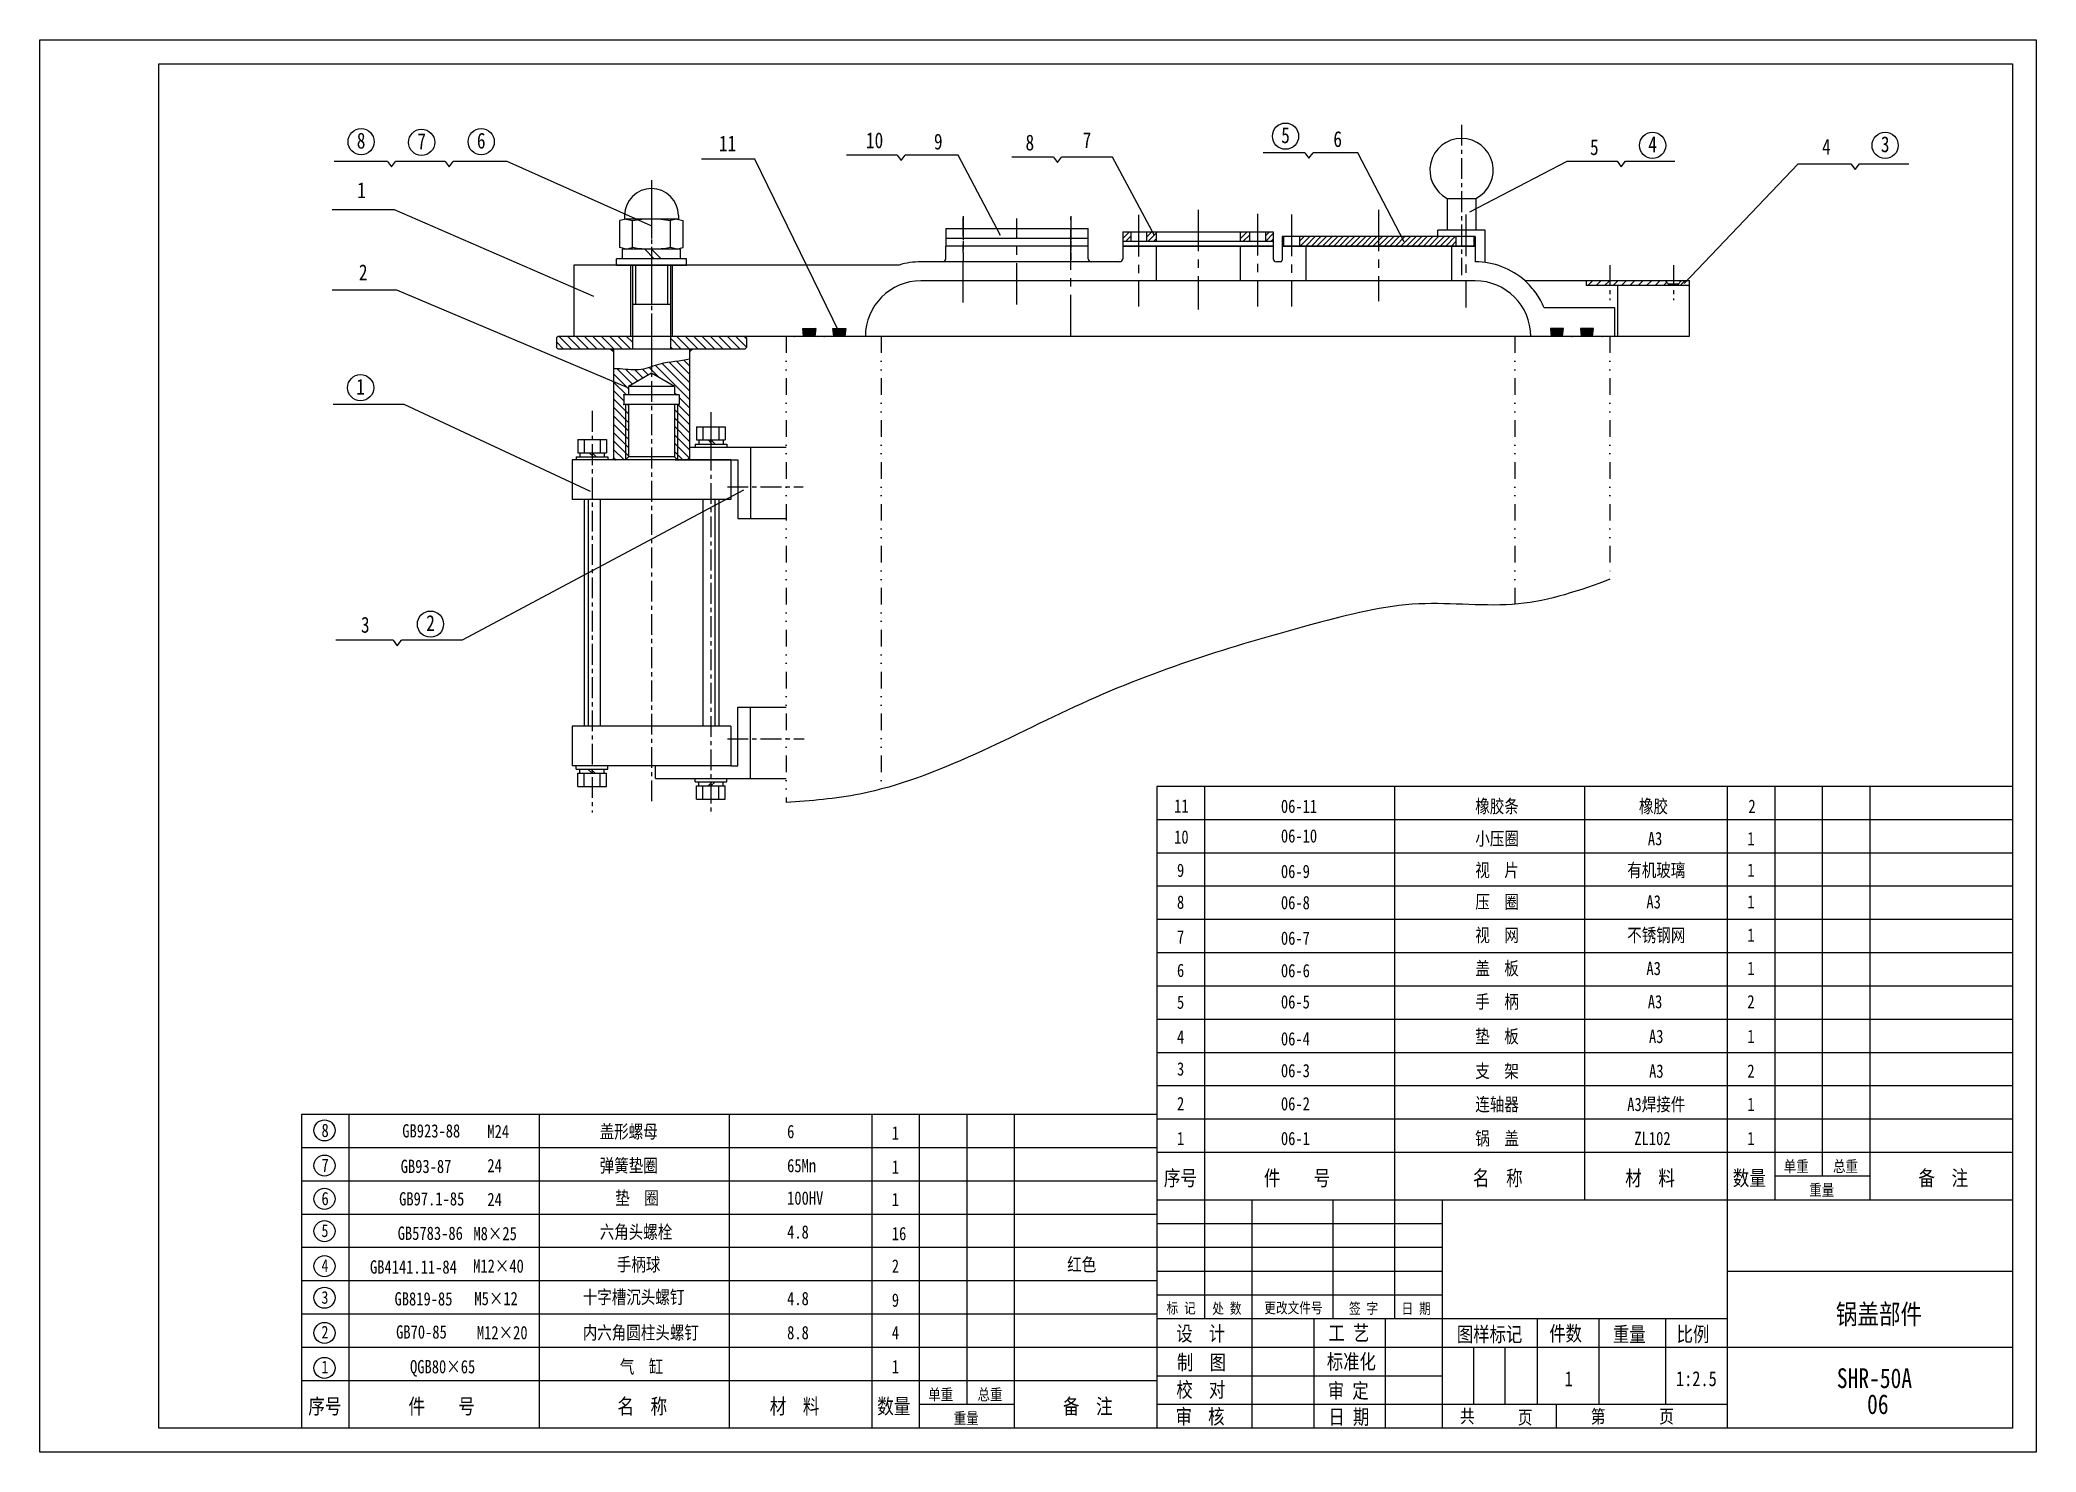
# Model space of a CAD drawing. Extents: x 41 to 1301, y 195 to 1086.
import ezdxf

# ---------------------------------------------------------------- set-up
doc = ezdxf.new("R2010")
doc.units = 0
doc.header["$LTSCALE"] = 10.5
doc.header["$MEASUREMENT"] = 0
for name, pattern in [('ACAD_ISO02W100', [15, 12, -3]), ('CENTER', [2, 1.25, -0.25, 0.25, -0.25]), ('DIVIDE', [1.25, 0.5, -0.25, 0, -0.25, 0, -0.25])]:
    doc.linetypes.add(name, pattern=pattern)
doc.layers.get('0').update_dxf_attribs({"color": 2, "linetype": 'CONTINUOUS'})
for name, color, linetype in [('LINE_THIN', 2, 'CONTINUOUS'), ('PART', 3, 'CONTINUOUS'), ('SMPEN_THICK', 7, 'CONTINUOUS')]:
    doc.layers.add(name, color=color, linetype=linetype)
doc.styles.add('HZDX', font='', dxfattribs={"width": 0.8, "height": 0.5})
doc.styles.get('HZDX').set_extended_font_data('SimSun')
pattern_1 = [(45, (1491.24052, 30.17822), (0.26516504, -0.26516504), []), (315, (1491.24052, 30.17822), (-0.26516504, -0.26516504), [])]
pattern_2 = [(135, (876.58006, 598.3649), (0.088388348, 0.088388348), [])]
pattern_3 = [(135, (876.58, 598.365), (2.65165, 2.65165), [])]
pattern_4 = [(45, (0, -22.3762), (-1.767767, 1.767767), [])]

msp = doc.modelspace()

# ---------------------------------------------------------------- hatches: boundary and pattern name
at = {"layer": 'SMPEN_THICK'}
h = msp.add_hatch(dxfattribs=at)
h.set_pattern_fill('ANSI31', color=256, scale=20, style=0)
h.set_pattern_definition(pattern_4)
h.paths.add_polyline_path([(724.9, 958.9), (729.9, 958.9), (729.9, 964.9), (724.9, 964.9)])
h.paths.add_polyline_path([(745.9, 964.9), (739.9, 964.9), (739.9, 958.9), (745.9, 958.9)])
h.paths.add_polyline_path([(798.9, 964.9), (798.9, 958.9), (804.9, 958.9), (804.9, 964.9)])
h.paths.add_polyline_path([(814.9, 964.9), (814.9, 958.9), (819.9, 958.9), (819.9, 964.9)])
h = msp.add_hatch(dxfattribs=at)
h.set_pattern_fill('ANSI31', color=256, scale=20, style=0)
h.set_pattern_definition(pattern_4)
h.paths.add_polyline_path([(947.4, 961.9), (946.4, 961.9), (946.4, 955.9), (947.4, 955.9)])
h.paths.add_polyline_path([(935.2, 961.9), (886.4, 961.9), (886.4, 955.9), (935.2, 955.9)])
h.paths.add_polyline_path([(886.4, 961.9), (836.4, 961.9), (836.4, 955.9), (886.4, 955.9)])
h.paths.add_polyline_path([(826.4, 961.9), (825.4, 961.9), (825.4, 955.9), (826.4, 955.9)])
h = msp.add_hatch(dxfattribs=at)
h.set_pattern_fill('ANSI31', color=256, scale=30, angle=90, style=0)
h.set_pattern_definition([(45, (1491.2405, 30.1782), (2.65165, -2.65165), [])])
h.paths.add_polyline_path([(1082.4, 930.9), (1082.4, 933.9), (1077.4, 933.9), (1075.5, 931.9), (1075.4, 931.9), (1075.4, 930.9)])
h.paths.add_polyline_path([(1069.4, 930.9), (1069.4, 931.9), (1069.4, 931.9), (1067.4, 933.9), (1065.4, 933.9), (1065.4, 930.9)])
h.paths.add_polyline_path([(1065.4, 930.9), (1065.4, 933.9), (1032.4, 933.9), (1032.4, 930.9)])
h.paths.add_polyline_path([(1017.4, 933.9), (1017.4, 930.9), (1032.4, 930.9), (1032.4, 933.9)])
h = msp.add_hatch(dxfattribs=at)
h.set_pattern_fill('ANSI31', color=256, scale=30, style=0)
h.set_pattern_definition(pattern_3)
h.paths.add_polyline_path([(439.4, 898.9), (439.4, 890.9), (486.4, 890.9), (487.4, 891.9), (487.4, 897.9), (486.4, 898.9)])
h.paths.add_polyline_path([(415.4, 890.9), (415.4, 898.9), (368.4, 898.9), (367.4, 897.9), (367.4, 891.9), (368.4, 890.9)])
h = msp.add_hatch(dxfattribs=at)
h.set_pattern_fill('ANSI37', color=256, scale=3, angle=90, style=0)
h.set_pattern_definition(pattern_1)
h.paths.add_polyline_path([(530.5, 898.9), (531.1, 903.9), (522.9, 903.9), (523.4, 898.9)])
h = msp.add_hatch(dxfattribs=at)
h.set_pattern_fill('ANSI37', color=256, scale=3, angle=90, style=0)
h.set_pattern_definition(pattern_1)
h.paths.add_polyline_path([(549.5, 898.9), (550.1, 903.9), (541.9, 903.9), (542.4, 898.9)])
h = msp.add_hatch(dxfattribs=at)
h.set_pattern_fill('ANSI37', color=256, scale=3, angle=90, style=0)
h.set_pattern_definition(pattern_1)
h.paths.add_polyline_path([(1002.4, 898.9), (1003, 903.9), (994.8, 903.9), (995.3, 898.9)])
h = msp.add_hatch(dxfattribs=at)
h.set_pattern_fill('ANSI37', color=256, scale=3, angle=90, style=0)
h.set_pattern_definition(pattern_1)
h.paths.add_polyline_path([(1013.8, 903.9), (1014.3, 898.9), (1021.4, 898.9), (1022, 903.9)])
h = msp.add_hatch(dxfattribs=at)
h.set_pattern_fill('ANSI31', color=256, style=0)
h.set_pattern_definition(pattern_2)
h.paths.add_polyline_path([(403.4, 890.9), (401.6, 890.9), (403.4, 889.2)])
h = msp.add_hatch(dxfattribs=at)
h.set_pattern_fill('ANSI31', color=256, scale=30, style=0)
h.set_pattern_definition(pattern_3)
edge = h.paths.add_edge_path()
edge.add_line((444.9, 861.9), (444.9, 855.9))
edge.add_line((444.9, 855.9), (443.9, 855.9))
edge.add_line((443.9, 855.9), (443.9, 820.9))
edge.add_line((443.9, 820.9), (449.9, 820.9))
edge.add_line((449.9, 820.9), (451.4, 822.4))
edge.add_line((451.4, 822.4), (451.4, 884.5))
edge.add_spline(control_points=[(451.4, 884.5), (445.6, 882.9), (437.1, 883.2), (429.2, 880.3), (427.4, 879.8)], knot_values=[2.925794, 2.925794, 2.925794, 2.925794, 22.493652, 27.875428, 27.875428, 27.875428, 27.875428], degree=3, periodic=0)
edge.add_line((427.4, 879.8), (427.4, 875.7))
edge.add_line((427.4, 875.7), (441.9, 867.3))
edge.add_line((441.9, 867.3), (441.9, 861.9))
edge.add_line((441.9, 861.9), (444.9, 861.9))
h.paths.add_polyline_path([(443.9, 855.9), (441.9, 855.9), (441.9, 822.9), (443.9, 820.9)], flags=16)
h.paths.add_polyline_path([(412.9, 855.9), (410.9, 855.9), (410.9, 820.9), (412.9, 822.9)], flags=17)
edge = h.paths.add_edge_path()
edge.add_line((403.4, 822.4), (404.9, 820.9))
edge.add_line((404.9, 820.9), (410.9, 820.9))
edge.add_line((410.9, 820.9), (410.9, 855.9))
edge.add_line((410.9, 855.9), (409.9, 855.9))
edge.add_line((409.9, 855.9), (409.9, 861.9))
edge.add_line((409.9, 861.9), (412.9, 861.9))
edge.add_line((412.9, 861.9), (412.9, 867.3))
edge.add_line((412.9, 867.3), (427.4, 875.7))
edge.add_line((427.4, 875.7), (427.4, 879.8))
edge.add_spline(control_points=[(427.4, 879.8), (425.3, 879), (418.9, 877), (410.7, 878.3), (404.8, 878.4), (403.4, 878.3)], knot_values=[27.875428, 27.875428, 27.875428, 27.875428, 34.634457, 47.843215, 51.854833, 51.854833, 51.854833, 51.854833], degree=3, periodic=0)
edge.add_line((403.4, 878.3), (403.4, 822.4))
h = msp.add_hatch(dxfattribs=at)
h.set_pattern_fill('ANSI31', color=256, style=0)
h.set_pattern_definition(pattern_2)
h.paths.add_polyline_path([(453.2, 890.9), (451.4, 890.9), (451.4, 889.2)])

# ---------------------------------------------------------------- linework, layer by layer
at = {"linetype": 'CENTER', "ltscale": 2}
for p, q in [((427.4, 997.4), (427.4, 871.4)), ((624.1, 920.2), (624.1, 973.6)), ((658.1, 918.9), (658.1, 973.2)), ((692.1, 898.9), (692.1, 974.2)), ((734.9, 975.5), (734.9, 917.8)), ((772.4, 978.8), (772.4, 915.8)), ((809.9, 976.1), (809.9, 917.8)), ((831.4, 975.7), (831.4, 917.7)), ((886.4, 978.8), (886.4, 921)), ((941.4, 975.7), (941.4, 917.1))]:
    msp.add_line(p, q, dxfattribs=at)
at = {"color": 4}
for p, q in [((929.7, 985.9), (929.7, 965.9)), ((929.7, 985.9), (947.7, 985.9)), ((947.7, 985.9), (947.7, 965.9)), ((613.1, 966.9), (703.1, 966.9)), ((613.1, 966.9), (613.1, 960.9)), ((613.1, 960.9), (703.1, 960.9)), ((613.1, 960.9), (613.1, 955.9)), ((613.1, 960.9), (703.1, 960.9)), ((703.1, 955.9), (703.1, 966.9)), ((724.9, 964.9), (819.9, 964.9)), ((724.9, 964.9), (724.9, 958.9)), ((724.9, 958.9), (724.9, 947.9)), ((724.9, 958.9), (819.9, 958.9)), ((729.9, 964.9), (729.9, 958.9)), ((739.9, 964.9), (739.9, 958.9)), ((745.9, 964.9), (745.9, 958.9)), ((798.9, 964.9), (798.9, 958.9)), ((804.9, 964.9), (804.9, 958.9)), ((814.9, 964.9), (814.9, 958.9)), ((819.9, 964.9), (819.9, 958.9)), ((819.9, 958.9), (819.9, 947.9)), ((947.4, 961.9), (825.4, 961.9)), ((825.4, 961.9), (825.4, 955.9)), ((826.4, 961.9), (826.4, 955.9)), ((836.4, 961.9), (836.4, 955.9)), ((953.7, 965.9), (923.7, 965.9)), ((923.7, 961.9), (923.7, 965.9)), ((935.2, 961.9), (935.2, 955.9)), ((946.4, 961.9), (946.4, 955.9)), ((947.4, 961.9), (947.4, 955.9)), ((953.7, 945.5), (953.7, 965.9)), ((611.1, 945.9), (597.4, 945.9)), ((722.9, 945.9), (611.1, 945.9)), ((703.1, 955.9), (613.1, 955.9)), ((613.1, 947.9), (613.1, 955.9)), ((703.1, 947.9), (703.1, 955.9)), ((819.9, 955.9), (724.9, 955.9)), ((724.9, 955.9), (819.9, 955.9)), ((745.9, 955.9), (745.9, 933.9)), ((798.9, 955.9), (798.9, 933.9)), ((824.4, 945.9), (821.9, 945.9)), ((825.4, 955.9), (825.4, 946.9)), ((825.4, 955.9), (947.4, 955.9)), ((947.4, 955.9), (825.4, 955.9)), ((840.4, 955.9), (840.4, 933.9)), ((932.4, 955.9), (932.4, 933.9)), ((947.4, 955.9), (947.4, 945.9)), ((378.4, 943.9), (378.4, 898.9)), ((583.9, 943.9), (378.4, 943.9)), ((414.2, 943.9), (414.2, 898.9)), ((415.4, 943.9), (415.4, 890.9)), ((439.4, 943.9), (439.4, 890.9)), ((440.7, 898.9), (440.7, 943.9)), ((947.4, 933.9), (597.4, 933.9)), ((1082.4, 933.9), (978.8, 933.9)), ((1082.4, 933.9), (1017.4, 933.9)), ((1017.4, 933.9), (1017.4, 930.9)), ((1067.4, 933.9), (1069.4, 931.9)), ((1077.4, 933.9), (1075.5, 931.9)), ((1082.4, 933.9), (1082.4, 898.9)), ((1082.4, 933.9), (1082.4, 930.9)), ((1082.4, 930.9), (1017.4, 930.9)), ((1037.4, 898.9), (1037.4, 930.9)), ((1069.4, 931.9), (1069.4, 930.9)), ((1075.5, 931.9), (1069.4, 931.9)), ((1075.4, 931.9), (1075.4, 930.9)), ((439.4, 918.9), (415.4, 918.9)), ((368.4, 898.9), (367.4, 897.9)), ((367.4, 897.9), (367.4, 891.9)), ((427.4, 898.9), (368.4, 898.9)), ((1082.4, 898.9), (378.4, 898.9)), ((486.4, 898.9), (487.4, 897.9)), ((487.4, 897.9), (487.4, 891.9)), ((523.4, 898.9), (522.9, 903.9)), ((522.9, 903.9), (531.1, 903.9)), ((527.7, 898.9), (527.7, 898.9)), ((531.1, 903.9), (530.5, 898.9)), ((541.9, 903.9), (550.1, 903.9)), ((542.4, 898.9), (541.9, 903.9)), ((550.1, 903.9), (549.5, 898.9)), ((994.8, 903.9), (995.3, 898.9)), ((1003, 903.9), (994.8, 903.9)), ((1002.4, 898.9), (1003, 903.9)), ((1022, 903.9), (1013.8, 903.9)), ((1013.8, 903.9), (1014.3, 898.9)), ((1021.4, 898.9), (1022, 903.9)), ((368.4, 890.9), (367.4, 891.9)), ((486.4, 890.9), (368.4, 890.9)), ((403.4, 890.9), (403.4, 822.4)), ((451.4, 890.9), (451.4, 822.4)), ((486.4, 890.9), (487.4, 891.9)), ((427.4, 875.7), (412.9, 867.3)), ((441.9, 867.3), (427.4, 875.7)), ((409.9, 861.9), (409.9, 855.9)), ((444.9, 861.9), (409.9, 861.9)), ((412.9, 867.3), (412.9, 861.9)), ((441.9, 867.3), (412.9, 867.3)), ((441.9, 867.3), (441.9, 861.9)), ((444.9, 861.9), (444.9, 855.9)), ((444.9, 855.9), (409.9, 855.9)), ((412.9, 855.9), (412.9, 822.9)), ((441.9, 855.9), (441.9, 822.9)), ((380.9, 833.9), (380.9, 825.5)), ((380.9, 833.9), (398.9, 833.9)), ((384.9, 833.9), (384.9, 825.5)), ((394.9, 833.9), (394.9, 825.5)), ((398.9, 833.9), (398.9, 825.5)), ((455.9, 841.9), (455.9, 833.5)), ((455.9, 841.9), (473.9, 841.9)), ((455.9, 833.5), (473.9, 833.5)), ((457.2, 833.5), (457.2, 830.9)), ((459.9, 841.9), (459.9, 833.5)), ((463.1, 833.5), (465.7, 830.9)), ((464.9, 833.5), (467.5, 830.9)), ((469.9, 841.9), (469.9, 833.5)), ((472.6, 833.5), (472.6, 830.9)), ((473.9, 841.9), (473.9, 833.5)), ((477.4, 820.9), (377.4, 820.9)), ((377.4, 820.9), (377.4, 795.9)), ((379.9, 822.9), (399.9, 822.9)), ((379.9, 822.9), (379.9, 820.9)), ((380.9, 825.5), (398.9, 825.5)), ((382.2, 825.5), (382.2, 822.9)), ((388.1, 825.5), (390.7, 822.9)), ((389.9, 825.5), (392.5, 822.9)), ((397.6, 825.5), (397.6, 822.9)), ((399.9, 822.9), (399.9, 820.9)), ((404.9, 820.9), (403.4, 822.4)), ((449.9, 820.9), (404.9, 820.9)), ((412.9, 822.9), (410.9, 820.9)), ((441.9, 822.9), (412.9, 822.9)), ((443.9, 820.9), (441.9, 822.9)), ((442.4, 820.9), (481.9, 820.9)), ((449.9, 820.9), (451.4, 822.4)), ((451.4, 828.9), (512.4, 828.9)), ((454.9, 830.9), (474.9, 830.9)), ((454.9, 830.9), (454.9, 828.9)), ((474.9, 830.9), (474.9, 828.9)), ((477.4, 820.9), (477.4, 795.9)), ((481.9, 820.9), (481.9, 783.9)), ((489.9, 828.9), (489.9, 783.9)), ((477.4, 795.9), (377.4, 795.9)), ((384.9, 795.9), (384.9, 652.9)), ((387.4, 795.9), (387.4, 652.9)), ((394.9, 795.9), (394.9, 652.9)), ((459.9, 795.9), (459.9, 652.9)), ((467.4, 795.9), (467.4, 652.9)), ((469.9, 795.9), (469.9, 652.9)), ((481.9, 783.9), (512.4, 783.9)), ((481.9, 627.9), (481.9, 664.9)), ((481.9, 664.9), (512.4, 664.9)), ((489.9, 619.9), (489.9, 664.9)), ((477.4, 652.9), (377.4, 652.9)), ((377.4, 652.9), (377.4, 627.9)), ((477.4, 652.9), (477.4, 627.9)), ((477.4, 627.9), (377.4, 627.9)), ((379.9, 625.9), (379.9, 627.9)), ((379.9, 625.9), (399.9, 625.9)), ((380.9, 614.9), (380.9, 623.3)), ((380.9, 623.3), (398.9, 623.3)), ((382.2, 623.3), (382.2, 625.9)), ((384.9, 614.9), (384.9, 623.3)), ((389.9, 623.3), (387.3, 625.9)), ((391.8, 623.3), (389.2, 625.9)), ((394.9, 614.9), (394.9, 623.3)), ((397.6, 623.3), (397.6, 625.9)), ((398.9, 614.9), (398.9, 623.3)), ((399.9, 625.9), (399.9, 627.9)), ((429.9, 619.9), (429.9, 627.9)), ((429.9, 619.9), (512.4, 619.9)), ((454.9, 617.9), (454.9, 619.9)), ((454.9, 617.9), (474.9, 617.9)), ((457.2, 615.3), (457.2, 617.9)), ((463.1, 615.3), (465.7, 617.9)), ((464.9, 615.3), (467.5, 617.9)), ((472.6, 615.3), (472.6, 617.9)), ((474.9, 617.9), (474.9, 619.9)), ((477.4, 627.9), (481.9, 627.9)), ((380.9, 614.9), (398.9, 614.9)), ((455.9, 615.3), (473.9, 615.3)), ((455.9, 606.9), (455.9, 615.3)), ((455.9, 606.9), (473.9, 606.9)), ((459.9, 606.9), (459.9, 615.3)), ((469.9, 606.9), (469.9, 615.3)), ((473.9, 606.9), (473.9, 615.3))]:
    msp.add_line(p, q, dxfattribs=at)
at = {"linetype": 'ACAD_ISO02W100'}
msp.add_line((1035.4, 916.9), (990.9, 916.9), dxfattribs=at)
msp.add_line((1035.4, 898.9), (1035.4, 916.9))
at = {"linetype": 'DIVIDE', "ltscale": 2}
for p, q in [((512.4, 898.9), (512.4, 604.7)), ((572.4, 898.9), (572.4, 613.2)), ((972.4, 898.9), (972.4, 729.9)), ((1032.4, 898.9), (1032.4, 745.6))]:
    msp.add_line(p, q, dxfattribs=at)
at = {"color": 4}
for centre, radius, start, end in [((938.7, 1003.8), 20, 296.7437, 243.2563), ((597.4, 898.9), 47, 90, 106.7747), ((611.1, 947.9), 2, 270, 0), ((705.1, 947.9), 2, 180, 270), ((722.9, 947.9), 2, 270, 0), ((821.9, 947.9), 2, 180, 270), ((824.4, 946.9), 1, 270, 360), ((947.4, 898.9), 47, 48.1317, 90), ((597.4, 898.9), 35, 90, 180), ((947.4, 898.9), 35, 0, 90)]:
    msp.add_arc(centre, radius, start, end, dxfattribs=at)
at = {"linetype": 'ACAD_ISO02W100'}
msp.add_arc((947.4, 898.9), 47, 22.5183, 48.1317, dxfattribs=at)
at = {"color": 4}
for p in [(1067.4, 933.9), (1077.4, 933.9), (1082.4, 933.9), (1082.4, 933.9), (1082.4, 933.9), (517.4, 898.9), (536.4, 898.9), (1008.4, 898.9), (1027.4, 898.9), (409.9, 861.9), (409.9, 855.9), (403.4, 821.9), (404.4, 820.9), (451.4, 821.9)]:
    msp.add_point(p, dxfattribs=at)
at = {"layer": 'LINE_THIN', "linetype": 'Continuous'}
for p, q in [((41.4, 194.9), (41.4, 1085.9)), ((41.4, 1085.9), (1301.4, 1085.9)), ((1301.4, 1085.9), (1301.4, 194.9)), ((1301.4, 194.9), (41.4, 194.9))]:
    msp.add_line(p, q, dxfattribs=at)
at = {"layer": 'PART', "linetype": 'Continuous'}
for p, q in [((116.4, 209.9), (116.4, 1070.9)), ((116.4, 1070.9), (1286.4, 1070.9)), ((1286.4, 1070.9), (1286.4, 209.9)), ((746.4, 614.9), (746.4, 209.9)), ((1286.4, 614.9), (746.4, 614.9)), ((776.4, 614.9), (776.4, 353.9)), ((896.4, 614.9), (896.4, 353.9)), ((1016.4, 614.9), (1016.4, 353.9)), ((1106.4, 614.9), (1106.4, 353.9)), ((1136.4, 614.9), (1136.4, 353.9)), ((1166.4, 614.9), (1166.4, 368.9)), ((1196.4, 614.9), (1196.4, 353.9)), ((1286.4, 593.9), (746.4, 593.9)), ((1286.4, 572.9), (746.4, 572.9)), ((1286.4, 551.9), (746.4, 551.9)), ((1286.4, 530.9), (746.4, 530.9)), ((1286.4, 509.9), (746.4, 509.9)), ((1286.4, 488.9), (746.4, 488.9)), ((1286.4, 467.9), (746.4, 467.9)), ((1286.4, 446.9), (746.4, 446.9)), ((1286.4, 425.9), (746.4, 425.9)), ((746.4, 407.9), (206.4, 407.9)), ((206.4, 407.9), (206.4, 209.9)), ((236.4, 407.9), (236.4, 209.9)), ((356.4, 407.9), (356.4, 209.9)), ((476.4, 407.9), (476.4, 209.9)), ((566.4, 407.9), (566.4, 209.9)), ((596.4, 407.9), (596.4, 209.9)), ((626.4, 407.9), (626.4, 224.9)), ((656.4, 407.9), (656.4, 209.9)), ((1286.4, 404.9), (746.4, 404.9)), ((746.4, 386.9), (206.4, 386.9)), ((1286.4, 383.9), (746.4, 383.9)), ((746.4, 365.9), (206.4, 365.9)), ((1196.4, 368.9), (1136.4, 368.9)), ((1286.4, 353.9), (746.4, 353.9)), ((776.4, 353.9), (776.4, 278.9)), ((806.4, 353.9), (806.4, 209.9)), ((857.4, 353.9), (857.4, 278.9)), ((896.4, 353.9), (896.4, 278.9)), ((926.4, 353.9), (926.4, 209.9)), ((1106.4, 353.9), (1106.4, 209.9)), ((746.4, 344.9), (206.4, 344.9)), ((746.4, 323.9), (206.4, 323.9)), ((746.4, 302.9), (206.4, 302.9)), ((1286.4, 308.9), (1106.4, 308.9)), ((746.4, 281.9), (206.4, 281.9)), ((845.4, 278.9), (845.4, 209.9)), ((890.4, 278.9), (890.4, 209.9)), ((986.4, 278.9), (986.4, 224.9)), ((1025.4, 278.9), (1025.4, 224.9)), ((1067.4, 278.9), (1067.4, 224.9)), ((746.4, 260.9), (206.4, 260.9)), ((946.2, 260.9), (946.2, 224.9)), ((966, 260.9), (966, 224.9)), ((1286.4, 260.9), (1106.4, 260.9)), ((746.4, 239.9), (206.4, 239.9)), ((656.4, 224.9), (596.4, 224.9)), ((998.4, 224.9), (998.4, 209.9)), ((1286.4, 209.9), (116.4, 209.9)), ((746.4, 209.9), (206.4, 209.9))]:
    msp.add_line(p, q, dxfattribs=at)
at = {"layer": 'PART', "color": 5, "linetype": 'Continuous'}
for p, q in [((486.4, 898.9), (427.4, 898.9)), ((401.6, 890.9), (403.4, 889.2)), ((453.2, 890.9), (451.4, 889.2))]:
    msp.add_line(p, q, dxfattribs=at)
at = {"layer": 'SMPEN_THICK', "linetype": 'CENTER'}
for p, q in [((938.7, 1032.4), (938.7, 937.5)), ((427.4, 996.7), (427.4, 604.3)), ((624.1, 974.7), (624.1, 953.4)), ((624.1, 972.8), (624.1, 946.4)), ((692.1, 974.7), (692.1, 953.1)), ((692.1, 972.8), (692.1, 947.1)), ((1032.4, 943.8), (1032.4, 921.7)), ((1072.4, 943.8), (1072.4, 921.7)), ((389.9, 851.8), (389.9, 598.4)), ((464.9, 851), (464.9, 815.3)), ((464.9, 848.3), (464.9, 599.1)), ((475.3, 803.9), (523.1, 803.9)), ((475.3, 644.9), (523.8, 644.9))]:
    msp.add_line(p, q, dxfattribs=at)
at = {"layer": 'SMPEN_THICK'}
for p, q in [((260.8, 1009.2), (227, 1009.2)), ((260.8, 1009.2), (263.3, 1005.8)), ((263.3, 1005.8), (265.9, 1009.2)), ((297.1, 1009.2), (265.9, 1009.2)), ((297.1, 1009.2), (299.6, 1005.8)), ((299.6, 1005.8), (302.3, 1009.2)), ((336.4, 1009.2), (302.3, 1009.2)), ((492.7, 1010.7), (458.9, 1010.7)), ((582.4, 1013.3), (550.4, 1013.3)), ((582.4, 1013.3), (584.9, 1009.9)), ((584.9, 1009.9), (587.6, 1013.3)), ((620.9, 1013.3), (587.6, 1013.3)), ((681.1, 1012), (654.8, 1012)), ((681.1, 1012), (683.6, 1008.6)), ((683.6, 1008.6), (686.3, 1012)), ((718.3, 1012), (686.3, 1012)), ((839.9, 1014.7), (813.6, 1014.7)), ((839.9, 1014.7), (842.4, 1011.3)), ((842.4, 1011.3), (845.1, 1014.7)), ((873.2, 1014.7), (845.1, 1014.7)), ((1005.4, 1009.4), (1036.9, 1009.4)), ((1036.9, 1009.4), (1039.5, 1005.9)), ((1039.5, 1005.9), (1042.3, 1009.4)), ((1042.3, 1009.4), (1073.4, 1009.4)), ((1151.1, 1007.7), (1184.5, 1007.7)), ((1184.5, 1007.7), (1187.2, 1004.2)), ((1187.2, 1004.2), (1190, 1007.7)), ((1190, 1007.7), (1221.1, 1007.7)), ((265.2, 978.8), (225.8, 978.8)), ((405.4, 943.9), (449.4, 943.9)), ((417.4, 943.9), (417.4, 918.9)), ((437.4, 943.9), (437.4, 918.9)), ((266.6, 928), (225.8, 928)), ((271.3, 855.8), (226.5, 855.8)), ((410.9, 855.9), (410.9, 820.9)), ((443.9, 855.9), (443.9, 820.9)), ((264.3, 707.1), (228.2, 707.1)), ((264.3, 707.1), (266.9, 703.6)), ((266.9, 703.6), (269.6, 707.1)), ((307.8, 707.1), (269.6, 707.1)), ((926.4, 338.9), (746.4, 338.9)), ((926.4, 323.9), (746.4, 323.9)), ((926.4, 308.9), (746.4, 308.9)), ((926.4, 293.9), (746.4, 293.9)), ((1106.4, 278.9), (746.4, 278.9)), ((1106.4, 260.9), (746.4, 260.9)), ((926.4, 242.9), (746.4, 242.9)), ((1106.4, 224.9), (746.4, 224.9))]:
    msp.add_line(p, q, dxfattribs=at)
at = {"layer": 'SMPEN_THICK', "color": 1}
for p, q in [((427.2, 968.7), (336.4, 1009.2)), ((546.1, 901.2), (492.7, 1010.7)), ((647.6, 962.6), (620.9, 1013.3)), ((745, 962.6), (718.3, 1012)), ((902.6, 958.6), (873.2, 1014.7)), ((944, 977.4), (1005.4, 1009.4)), ((1079.2, 932.2), (1151.1, 1007.7)), ((390.9, 924), (265.2, 978.8)), ((412, 866.7), (266.6, 928)), ((388.8, 800.9), (271.3, 855.8)), ((485.4, 801.8), (307.8, 707.1))]:
    msp.add_line(p, q, dxfattribs=at)
at = {"layer": 'SMPEN_THICK', "color": 4}
for p, q in [((411.4, 972.9), (407.4, 971.9)), ((407.4, 955), (407.4, 971.9)), ((410.4, 975.2), (410.4, 972.7)), ((444.4, 972.9), (410.4, 972.9)), ((411.4, 972.9), (415.4, 971.9)), ((415.4, 955), (415.4, 971.9)), ((443.4, 972.9), (439.4, 971.9)), ((439.4, 955), (439.4, 971.9)), ((443.4, 972.9), (447.4, 971.9)), ((444.4, 975.2), (444.4, 972.7)), ((447.4, 955), (447.4, 971.9)), ((405.4, 943.9), (405.4, 947.9)), ((449.4, 947.9), (405.4, 947.9)), ((411.4, 953.9), (407.4, 955)), ((445.7, 953.9), (409.2, 953.9)), ((409.2, 947.9), (409.2, 953.9)), ((411.4, 953.9), (415.4, 955)), ((423.2, 953.9), (429.1, 947.9)), ((427.4, 953.9), (433.4, 947.9)), ((443.4, 953.9), (439.4, 955)), ((443.4, 953.9), (447.4, 955)), ((445.7, 947.9), (445.7, 953.9)), ((449.4, 943.9), (449.4, 947.9))]:
    msp.add_line(p, q, dxfattribs=at)
at = {"layer": 'SMPEN_THICK'}
for centre, radius in [((827.6, 1025.2), 8.27), ((244.1, 1021.7), 8.27), ((282.3, 1021.3), 8.27), ((319.9, 1021.7), 8.27), ((1059.3, 1019.4), 8.27), ((1206.1, 1019.4), 8.27), ((243.8, 866.5), 8.27), ((287.9, 717.3), 8.27), ((221, 397.9), 6.64), ((221, 375.7), 6.64), ((221, 354.7), 6.64), ((221, 334.3), 6.64), ((221, 312.2), 6.64), ((221, 292.3), 6.64), ((221, 270.1), 6.64), ((221, 248), 6.64)]:
    msp.add_circle(centre, radius, dxfattribs=at)
at = {"layer": 'SMPEN_THICK', "color": 4}
for centre, radius, start, end in [((427.4, 975.2), 17, 360, 180), ((427.4, 905.2), 67.7, 79.7922, 100.2078), ((427.4, 1021.7), 67.7, 259.7922, 280.2078)]:
    msp.add_arc(centre, radius, start, end, dxfattribs=at)
at = {"layer": 'SMPEN_THICK'}
for points, knots in [([(451.4, 884.5), (445.6, 882.9), (434.9, 883.2), (420.7, 876.7), (410.7, 878.3), (404.8, 878.4), (403.4, 878.3)], [2.925794, 2.925794, 2.925794, 2.925794, 22.493652, 34.634457, 47.843215, 51.854833, 51.854833, 51.854833, 51.854833]), ([(1032.4, 745.6), (1013.4, 738.5), (974.3, 725.2), (909.8, 734.3), (818.5, 710.6), (706.8, 677.4), (591.8, 610.6), (527.9, 605.9), (512.4, 604.7)], [8.753948, 8.753948, 8.753948, 8.753948, 68.736046, 131.501125, 199.034883, 348.700587, 493.695723, 540.261631, 540.261631, 540.261631, 540.261631])]:
    msp.add_open_spline(points, degree=3, knots=knots, dxfattribs=at)

# ---------------------------------------------------------------- texts
at = {"layer": 'SMPEN_THICK', "style": 'HZDX', "width": 0.8}
for s, height, p in [('8', 10, (241.4, 1017.4)), ('7', 10, (279.6, 1017)), ('6', 10, (317.2, 1017.4)), ('11', 10, (470, 1015.6)), ('10', 10, (562.8, 1017.6)), ('9', 10, (605.7, 1016.8)), ('8', 10, (663.5, 1016.2)), ('7', 10, (699.6, 1017.7)), ('5', 10, (824.9, 1020.8)), ('6', 10, (857.8, 1018.4)), ('5', 10, (1019.8, 1013.3)), ('4', 10, (1056.6, 1015.1)), ('4', 10, (1166.3, 1013.5)), ('3', 10, (1203.4, 1015.1)), ('1', 10, (241.6, 986.1)), ('2', 10, (242.7, 934.3)), ('1', 10, (241.1, 862.1)), ('3', 10, (244, 711.9)), ('2', 10, (285.2, 713)), ('11', 8.4, (757.3, 598.4)), ('06-11', 8.4, (824.7, 598.2)), ('橡胶条', 8.4, (947.4, 598.2)), ('橡胶', 8.4, (1050.7, 598.2)), ('2', 8.4, (1119.8, 598.2)), ('10', 8.4, (757.3, 578.8)), ('06-10', 8.4, (824.7, 579.5)), ('小压圈', 8.4, (947.4, 577.8)), ('A3', 8.4, (1056.3, 577.8)), ('1', 8.4, (1119.1, 577.8)), ('视  片', 8.4, (947.4, 557.9)), ('有机玻璃', 8.4, (1043.3, 557.9)), ('9', 8.4, (759.1, 557.8)), ('06-9', 8.4, (824.7, 557.1)), ('1', 8.4, (1119.1, 557.9)), ('8', 8.4, (759.1, 537.7)), ('06-8', 8.4, (824.7, 537.4)), ('压  圈', 8.4, (947.4, 537.9)), ('A3', 8.4, (1055.4, 537.9)), ('1', 8.4, (1119.1, 537.9)), ('7', 8.4, (759.1, 515.7)), ('06-7', 8.4, (824.7, 515)), ('视  网', 8.4, (947.4, 516.9)), ('不锈钢网', 8.4, (1043.3, 516.9)), ('1', 8.4, (1119.1, 516.9)), ('盖  板', 8.4, (947.4, 495.9)), ('A3', 8.4, (1055.4, 495.9)), ('1', 8.4, (1119.1, 495.9)), ('6', 8.4, (759.1, 494.7)), ('06-6', 8.4, (824.7, 494.5)), ('5', 8.4, (759.1, 474.6)), ('06-5', 8.4, (824.7, 474.8)), ('手  柄', 8.4, (947.4, 474.9)), ('A3', 8.4, (1056.3, 474.9)), ('2', 8.4, (1119.1, 474.9)), ('4', 8.4, (759.1, 452.6)), ('06-4', 8.4, (824.7, 451.5)), ('垫  板', 8.4, (947.4, 453)), ('   A3', 8.4, (1043.3, 453)), ('1', 8.4, (1119.1, 453)), ('3', 8.4, (759.1, 432.5)), ('06-3', 8.4, (824.7, 431.4)), ('支  架', 8.4, (947.4, 431.1)), ('A3', 8.4, (1057.1, 431.1)), ('2', 8.4, (1119.1, 431.1)), ('2', 8.4, (759.1, 410.6)), ('06-2', 8.4, (824.7, 410.5)), ('连轴器', 8.4, (947.4, 410.1)), ('A3焊接件', 8.4, (1043.3, 410.1)), ('1', 8.4, (1119.1, 410.1)), ('8', 8.4, (219.1, 393.7)), ('GB923-88', 8.4, (270.1, 393.4)), ('M24', 8.4, (323.8, 393)), ('盖形螺母', 8.4, (394.7, 393)), ('6', 8.4, (513, 393)), ('1', 8.4, (579.1, 392.1)), ('1', 8.4, (759.1, 388.6)), ('06-1', 8.4, (824.7, 388.6)), ('锅  盖', 8.4, (947.4, 388.6)), ('ZL102', 8.4, (1047.8, 388.6)), ('1', 8.4, (1119.1, 388.6)), ('7', 8.4, (219.1, 371.7)), ('GB93-87', 8.4, (269.1, 371)), ('24', 8.4, (323.8, 371.5)), ('弹簧垫圈', 8.4, (394.7, 371.5)), ('65Mn', 8.4, (513, 371.5)), ('1', 8.4, (579.1, 370.6)), ('单重', 7.2, (1142.1, 371.6)), ('总重', 7.2, (1173.2, 371.6)), ('序号', 9.6, (750.8, 363)), ('件    号', 9.6, (814, 363)), ('名  称', 9.6, (945.9, 363)), ('材  料', 9.6, (1042, 363)), ('数量', 9.6, (1109.9, 363)), ('备  注', 9.6, (1227.1, 363)), ('6', 8.4, (219.1, 350.7)), ('GB97.1-85', 8.4, (268.1, 350.5)), ('24', 8.4, (323.8, 350.1)), ('垫  圈', 8.4, (404.5, 351)), ('100HV', 8.4, (513, 351)), ('1', 8.4, (579.1, 350.1)), ('重量', 7.2, (1158.2, 356.7)), ('5', 8, (219.1, 330.6)), ('GB5783-86', 8.4, (267.2, 328.8)), ('M8×25', 8.4, (315, 328.6)), ('六角头螺栓', 8.4, (394.7, 329.6)), ('4.8', 8.4, (513, 329.6)), ('16', 8.4, (579.1, 328.6)), ('4', 8, (219.1, 308.6)), ('GB4141.11-84', 8.4, (249.7, 307.5)), ('M12×40', 8.4, (314.8, 308.1)), ('手柄球', 8.4, (405.5, 309.1)), ('2', 8.4, (579.1, 308.1)), ('红色', 8.4, (689.8, 309.1)), ('3', 8, (219.1, 288.5)), ('GB819-85', 8.4, (265.2, 287.4)), ('M5×12', 8.4, (315.6, 287.6)), ('十字槽沉头螺钉', 8.4, (384, 288.5)), ('4.8', 8.4, (513, 287.6)), ('9', 8.4, (579.1, 286.6)), ('标 记', 6.75, (752.5, 282.4)), ('处 数', 6.75, (781.4, 282.2)), ('更改文件号', 6.75, (814.2, 282.5)), ('签 字', 6.75, (867.7, 282.2)), ('锅盖部件', 12.47, (1175, 275.7)), ('日 期', 6.75, (900.8, 282.1)), ('2', 8, (219.1, 266.6)), ('GB70-85', 8.4, (266.2, 266.5)), ('M12×20', 8.4, (317.2, 266.1)), ('内六角圆柱头螺钉', 8.4, (384, 266.1)), ('8.8', 8.4, (513, 266.1)), ('4', 8.4, (579.1, 266.1)), ('设  计', 9.45, (758.6, 265)), ('工 艺', 9.45, (854.7, 265.3)), ('图样标记', 9.45, (935.8, 264.5)), ('件数', 9.45, (994.1, 265)), ('重量', 9.45, (1034.3, 264.5)), ('比例', 9.45, (1074.5, 264.6)), ('1', 8, (219.1, 244.6)), ('QGB80×65', 8.4, (275, 244.6)), ('气  缸', 8.4, (407.4, 244.6)), ('1', 8.4, (579.1, 244.6)), ('制  图', 9.45, (759.1, 246.8)), ('标准化', 9.45, (853.7, 247.3)), ('校  对', 9.45, (758.7, 229.5)), ('审 定', 9.45, (854.3, 228.9)), ('1', 9.45, (1003.8, 236.4)), ('1:2.5', 9.45, (1074.1, 236.5)), ('SHR-50A', 12.47, (1175.6, 235.3)), ('序号', 9.6, (210.8, 219)), ('件    号', 9.6, (274, 219)), ('名  称', 9.6, (405.9, 219)), ('材  料', 9.6, (502, 219)), ('数量', 9.6, (569.9, 219)), ('单重', 7.2, (602.1, 227.6)), ('总重', 7.2, (633.2, 227.6)), ('备  注', 9.6, (687.1, 219)), ('06', 12.47, (1194.7, 218.9)), ('重量', 7.2, (618.2, 212.7)), ('审  核', 9.45, (758.2, 212.6)), ('日 期', 9.45, (854.7, 212.4)), ('共', 8.5, (937.7, 213.3)), ('页', 8.5, (974.2, 212.5)), ('第', 8.5, (1020.3, 213.1)), ('页', 8.5, (1063.5, 213.1))]:
    msp.add_text(s, height=height, dxfattribs=at).set_placement(p)

doc.saveas('drawing.dxf')
